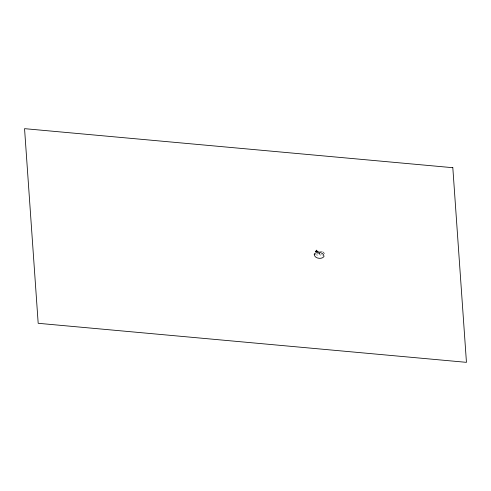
<?xml version="1.0" encoding="UTF-8"?>
<svg xmlns="http://www.w3.org/2000/svg" width="491" height="491" viewBox="0 0 491 491"><rect width="100%" height="100%" fill="white"/><g stroke="black" fill="none" stroke-linecap="round" stroke-linejoin="round"><path stroke-width="0.37" stroke-dasharray="2.46 1.84" d="M315.848 251.656C315.811 247.691 319.34 251.975 315.762 251.349M316.001 250.25L316.511 250.778L317.315 250.576M317.616 251.619L318.469 251.183L319.353 251.644M315.425 254.528C316.462 255.314 319.475 255.473 319.113 253.589M324.318 253.522L323.643 252.19L321.439 251.65M319.162 254.277L319.426 253.08M319.85 253.338C318.935 255.007 321.82 255.836 323.06 255.43M315.216 251.693L317.125 251.208L318.751 251.742M319.224 253.381L317.892 253.872L316.167 253.583M315.756 251.478L319.23 250.938L322.82 252.116M321.065 254.031L321.617 254.209M323.655 252.797L324.201 253.546M315.67 251.705C315.142 250.748 317.192 250.772 317.309 251.595"/><path stroke-width="0.74" d="M314.215 254.135C314.068 258.462 321.74 259.825 323.999 256.541C324.152 252.221 316.474 250.852 314.215 254.135M452.819 167.701L24.55 128.66L38.181 323.299L466.45 362.34L452.819 167.701"/></g></svg>
